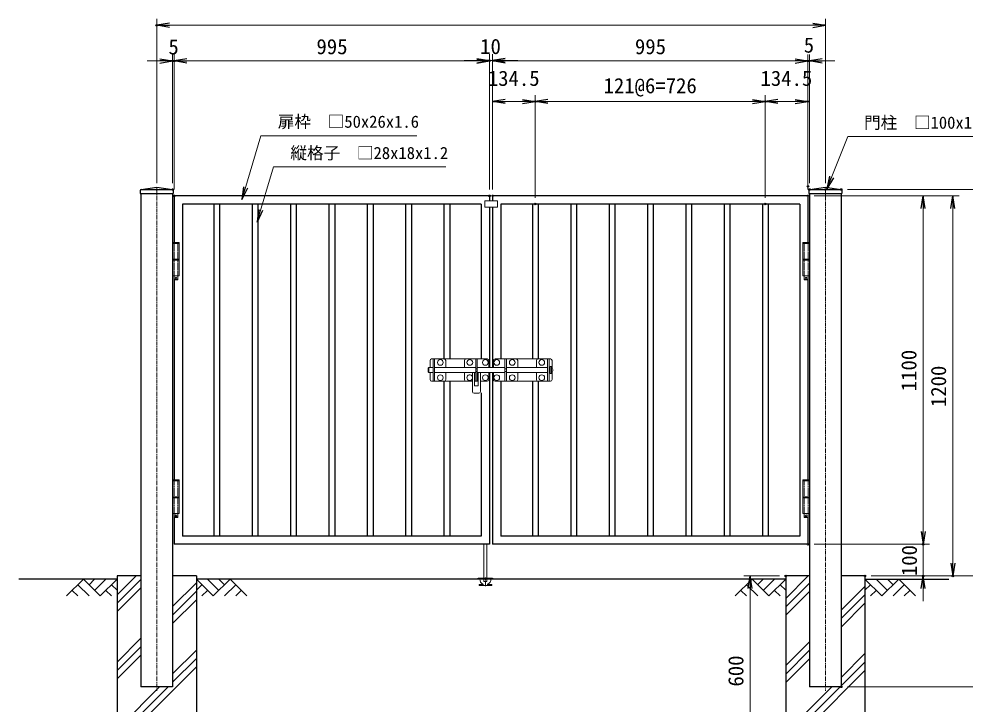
# Model space of a CAD drawing. Units: millimetres, scale not verified. Extents: x -4200 to 4200, y -2970 to 2970.
# Drawn here: x -378 to 2608, y -827 to 1336 of the extents above; entities that cross this region are included whole.
import ezdxf
from ezdxf.enums import TextEntityAlignment as Align

# ---------------------------------------------------------------- set-up
doc = ezdxf.new("R2010")
doc.units = ezdxf.units.MM
doc.header["$LTSCALE"] = 10
doc.header["$PDMODE"] = 32
doc.header["$PDSIZE"] = 5
for name, pattern in [('USER1', [2, 1.25, -0.25, 0.25, -0.25]), ('USER2', [1.125, 0.75, -0.125, 0.125, -0.125]), ('USER3', [0.375, 0.25, -0.125])]:
    doc.linetypes.add(name, pattern=pattern)
for name, color, linetype, lineweight in [('0-2_D-STR1', 1, 'Continuous', 25), ('0-3_D-BGD', 7, 'Continuous', 25), ('0-4_D-STR-DIM', 7, 'Continuous', 13), ('0-7_D-BMK', 2, 'USER1', 13), ('0-8_D-STR4', 7, 'Continuous', 25), ('0-9_D-STR3', 3, 'Continuous', 13), ('0-A_D-DCR-HCH', 7, 'Continuous', 13), ('0-B_D-STR-TXT', 7, 'Continuous', 13)]:
    doc.layers.add(name, color=color, linetype=linetype, lineweight=lineweight)
doc.layers.add('0-5_0', color=7, linetype='Continuous')
doc.layers.add('0-6_DEFPOINTS', color=7, linetype='Continuous')
doc.styles.add('ＭＳ ゴシック', font='')
doc.styles.get('ＭＳ ゴシック').set_extended_font_data('MS Gothic')

# ---------------------------------------------------------------- blocks, each defined once
blk = doc.blocks.new('_Open')
at = {"layer": '0-5_0'}
blk.add_line((-10, 1.667), (0, 0), dxfattribs=at)
blk.add_lwpolyline([(-10, -1.667), (0, 0), (-10, 0)], dxfattribs=at)

msp = doc.modelspace()

# ---------------------------------------------------------------- linework, layer by layer
at = {"layer": '0-2_D-STR1'}
for p, q in [((4.7, 794.62), (4.7, 784.42)), ((4.7, 784.42), (108.7, 784.42)), ((6.3, 784.42), (6.3, 784.42)), ((6.7, 784.42), (6.7, -772.58)), ((7.48, 797.79), (56.7, 804.42)), ((8.7, 797.42), (104.7, 797.42)), ((56.7, 804.42), (105.93, 797.79)), ((106.7, 784.42), (106.7, -772.58)), ((107.1, 784.42), (107.1, 784.42)), ((108.7, 794.62), (108.7, 784.42)), ((1106.7, 777.42), (111.7, 777.42)), ((111.7, 777.42), (111.7, 630.42)), ((1106.7, 777.42), (1106.7, 761.42)), ((2111.7, 777.42), (1116.7, 777.42)), ((1116.7, 777.42), (1116.7, 761.42)), ((2111.7, 777.42), (2111.7, 630.42)), ((2114.7, 794.62), (2114.7, 784.42)), ((2114.7, 784.42), (2218.7, 784.42)), ((2116.7, 784.42), (2116.7, -772.58)), ((2117.47, 797.79), (2166.7, 804.42)), ((2118.7, 797.42), (2214.7, 797.42)), ((2166.7, 804.42), (2215.93, 797.79)), ((2216.7, 784.42), (2216.7, -772.58)), ((2218.7, 794.62), (2218.7, 784.42)), ((1080.7, 751.42), (137.7, 751.42)), ((137.7, 751.42), (137.7, -296.58)), ((237.2, 751.42), (237.2, -296.58)), ((255.2, 751.42), (255.2, -296.58)), ((358.2, 751.42), (358.2, -296.58)), ((376.2, 751.42), (376.2, -296.58)), ((479.2, 751.42), (479.2, -296.58)), ((497.2, 751.42), (497.2, -296.58)), ((600.2, 751.42), (600.2, -296.58)), ((618.2, 751.42), (618.2, -296.58)), ((721.2, 751.42), (721.2, -296.58)), ((739.2, 751.42), (739.2, -296.58)), ((842.2, 751.42), (842.2, -296.58)), ((860.2, 751.42), (860.2, -296.58)), ((963.2, 751.42), (963.2, 262.42)), ((981.2, 751.42), (981.2, 262.42)), ((1080.7, 751.42), (1080.7, 262.42)), ((1142.7, 751.42), (1142.7, 262.42)), ((2085.7, 751.42), (1142.7, 751.42)), ((1242.2, 751.42), (1242.2, 262.42)), ((1260.2, 751.42), (1260.2, 262.42)), ((1363.2, 751.42), (1363.2, -296.58)), ((1381.2, 751.42), (1381.2, -296.58)), ((1484.2, 751.42), (1484.2, -296.58)), ((1502.2, 751.42), (1502.2, -296.58)), ((1605.2, 751.42), (1605.2, -296.58)), ((1623.2, 751.42), (1623.2, -296.58)), ((1726.2, 751.42), (1726.2, -296.58)), ((1744.2, 751.42), (1744.2, -296.58)), ((1847.2, 751.42), (1847.2, -296.58)), ((1865.2, 751.42), (1865.2, -296.58)), ((1968.2, 751.42), (1968.2, -296.58)), ((1986.2, 751.42), (1986.2, -296.58)), ((2085.7, 751.42), (2085.7, -296.58)), ((1106.7, 741.42), (1106.7, 235.42)), ((1116.7, 741.42), (1116.7, 235.42)), ((111.7, 513.42), (111.7, -119.58)), ((2111.7, 513.42), (2111.7, -119.58)), ((1106.7, 219.42), (1106.7, -322.58)), ((1116.7, 219.42), (1116.7, -322.58)), ((963.2, 192.42), (963.2, -296.58)), ((981.2, 192.42), (981.2, -296.58)), ((1142.7, 192.42), (1142.7, -296.58)), ((1242.2, 192.42), (1242.2, -296.58)), ((1260.2, 192.42), (1260.2, -296.58)), ((1080.7, 155.24), (1080.7, -296.58)), ((111.7, -236.58), (111.7, -322.58)), ((2111.7, -236.58), (2111.7, -322.58)), ((1080.7, -296.58), (137.7, -296.58)), ((2085.7, -296.58), (1142.7, -296.58)), ((1106.7, -322.58), (111.7, -322.58)), ((2111.7, -322.58), (1116.7, -322.58)), ((106.7, -772.58), (6.7, -772.58)), ((2216.7, -772.58), (2116.7, -772.58))]:
    msp.add_line(p, q, dxfattribs=at)
for centre, start, end in [((7.9, 794.62), 97.6668, 180), ((105.5, 794.62), 0, 82.3332), ((2117.9, 794.62), 97.6668, 180), ((2215.5, 794.62), 0, 82.3332)]:
    msp.add_arc(centre, 3.2, start, end, dxfattribs=at)
at = {"layer": '0-3_D-BGD'}
for p, q in [((-68.3, -432.58), (-378.25, -432.58)), ((2041.7, -432.58), (181.7, -432.58)), ((2291.7, -432.58), (2556.2, -432.58))]:
    msp.add_line(p, q, dxfattribs=at)
at = {"layer": '0-4_D-STR-DIM'}
for p, q in [((56.7, 817.42), (56.7, 1336.1)), ((2126.7, 1316.1), (96.7, 1316.1)), ((2166.7, 817.42), (2166.7, 1336.1)), ((1106.7, 797.42), (1106.7, 1224.39)), ((1116.7, 797.42), (1116.7, 1224.39)), ((66.7, 1203.42), (26.7, 1203.42)), ((106.7, 817.42), (106.7, 1223.42)), ((111.7, 1203.42), (106.7, 1203.42)), ((111.7, 797.42), (111.7, 1223.42)), ((111.7, 797.42), (111.7, 1223.42)), ((1066.7, 1203.42), (151.7, 1203.42)), ((151.7, 1203.42), (191.7, 1203.42)), ((1066.7, 1204.39), (1026.7, 1204.39)), ((1106.7, 797.42), (1106.7, 1223.42)), ((1116.7, 1204.39), (1106.7, 1204.39)), ((1116.7, 797.42), (1116.7, 1223.42)), ((1156.7, 1204.39), (1196.7, 1204.39)), ((1156.7, 1203.42), (2071.7, 1203.42)), ((2071.7, 1203.42), (2031.7, 1203.42)), ((2111.7, 797.42), (2111.7, 1223.42)), ((2111.7, 827.42), (2111.7, 1223.42)), ((2116.7, 1203.42), (2111.7, 1203.42)), ((2116.7, 817.42), (2116.7, 1223.42)), ((2156.7, 1203.42), (2196.7, 1203.42)), ((1116.7, 797.42), (1116.7, 1095.44)), ((1156.7, 1075.44), (1211.2, 1075.44)), ((1251.2, 771.42), (1251.2, 1095.44)), ((1251.2, 771.42), (1251.2, 1095.44)), ((1291.2, 1075.44), (1937.2, 1075.44)), ((1977.2, 771.42), (1977.2, 1095.44)), ((1977.2, 771.42), (1977.2, 1095.44)), ((2017.2, 1075.44), (2071.7, 1075.44)), ((2111.7, 797.42), (2111.7, 1095.44)), ((2131.7, 777.42), (2588.96, 777.42)), ((2131.7, 777.42), (2495.45, 777.42)), ((2236.7, 797.42), (2715.08, 797.42)), ((2236.7, 797.42), (2850.82, 797.42)), ((2475.45, 737.42), (2475.45, -282.58)), ((2568.96, 737.42), (2568.96, -382.58)), ((2475.45, -282.58), (2475.45, -242.58)), ((2131.7, -322.58), (2495.45, -322.58)), ((2131.7, -322.58), (2495.45, -322.58)), ((2475.45, -322.58), (2475.45, -422.58)), ((2021.7, -422.58), (1909.39, -422.58)), ((2311.7, -422.58), (2588.96, -422.58)), ((2311.7, -422.58), (2715.08, -422.58)), ((2311.7, -422.58), (2495.45, -422.58)), ((2311.7, -422.58), (2715.08, -422.58)), ((1929.39, -462.58), (1929.39, -982.58)), ((2475.45, -462.58), (2475.45, -502.58)), ((2236.7, -772.58), (2850.82, -772.58)), ((2236.7, -772.58), (2715.08, -772.58))]:
    msp.add_line(p, q, dxfattribs=at)
at = {"layer": '0-6_DEFPOINTS'}
for p in [(56.7, 1316.1), (106.7, 1203.42), (111.7, 1203.42), (1106.7, 1204.39), (2111.7, 1203.42), (1251.2, 1075.44), (1977.2, 1075.44), (2111.7, 1075.44), (2111.7, 807.42), (56.7, 797.42), (106.7, 797.42), (111.7, 777.42), (111.7, 777.42), (1106.7, 777.42), (1106.7, 777.42), (1116.7, 777.42), (2111.7, 777.42), (2111.7, 777.42), (2111.7, 777.42), (2116.7, 797.42), (2166.7, 797.42), (2216.7, 797.42), (1251.2, 751.42), (1977.2, 751.42), (2111.7, -322.58), (2475.45, -322.58), (2041.7, -422.58), (2291.7, -422.58), (2475.45, -422.58), (2568.96, -422.58), (2216.7, -772.58)]:
    msp.add_point(p, dxfattribs=at)
at = {"layer": '0-7_D-BMK'}
for p, q in [((56.7, 797.42), (56.7, -785.58)), ((2166.7, 797.42), (2166.7, -785.58))]:
    msp.add_line(p, q, dxfattribs=at)
at = {"layer": '0-7_D-BMK', "linetype": 'USER2'}
msp.add_line((1093.7, -427.38), (1093.7, -455.05), dxfattribs=at)
at = {"layer": '0-8_D-STR4'}
for p, q in [((-68.3, -422.58), (-68.3, -1022.58)), ((6.7, -422.58), (-68.3, -422.58)), ((181.7, -422.58), (106.7, -422.58)), ((181.7, -422.58), (181.7, -1022.58)), ((2041.7, -422.58), (2041.7, -1022.58)), ((2116.7, -422.58), (2041.7, -422.58)), ((2291.7, -422.58), (2216.7, -422.58)), ((2291.7, -422.58), (2291.7, -1022.58))]:
    msp.add_line(p, q, dxfattribs=at)
at = {"layer": '0-9_D-STR3'}
for p, q in [((1131.7, 761.42), (1131.7, 741.42)), ((1131.7, 741.42), (1091.7, 741.42)), ((127.87, 627.42), (106.7, 627.42)), ((106.7, 627.42), (106.7, 524.42)), ((107.4, 629.42), (107.4, 627.42)), ((126.4, 630.42), (108.4, 630.42)), ((127.4, 629.42), (126.4, 630.42)), ((127.4, 629.42), (127.4, 627.42)), ((127.87, 627.42), (127.87, 524.42)), ((2095.53, 627.42), (2095.53, 524.42)), ((2095.53, 627.42), (2116.7, 627.42)), ((2096, 629.42), (2097, 630.42)), ((2096, 629.42), (2096, 627.42)), ((2097, 630.42), (2115, 630.42)), ((2116, 629.42), (2116, 627.42)), ((2116.7, 627.42), (2116.7, 524.42)), ((127.87, 577.42), (106.7, 577.42)), ((127.87, 574.42), (106.7, 574.42)), ((2095.53, 577.42), (2116.7, 577.42)), ((2095.53, 574.42), (2116.7, 574.42)), ((127.87, 524.42), (106.7, 524.42)), ((111.4, 524.42), (111.4, 513.42)), ((112.4, 512.42), (111.4, 513.42)), ((123.4, 513.42), (111.4, 513.42)), ((122.4, 512.42), (112.4, 512.42)), ((123.4, 513.42), (122.4, 512.42)), ((123.4, 524.42), (123.4, 513.42)), ((2095.53, 524.42), (2116.7, 524.42)), ((2100, 524.42), (2100, 513.42)), ((2100, 513.42), (2101, 512.42)), ((2100, 513.42), (2112, 513.42)), ((2101, 512.42), (2111, 512.42)), ((2111, 512.42), (2112, 513.42)), ((2112, 524.42), (2112, 513.42)), ((919.2, 235.42), (919.2, 257.42)), ((924.2, 262.42), (1099.2, 262.42)), ((933.2, 262.42), (933.2, 192.42)), ((968.7, 235.42), (968.7, 257.42)), ((1027.7, 235.42), (1027.7, 257.42)), ((1032.7, 262.42), (1067.7, 262.42)), ((1063.2, 262.42), (1063.2, 192.42)), ((1067.7, 262.42), (1067.7, 192.42)), ((1104.2, 257.42), (1104.2, 235.42)), ((1119.2, 257.42), (1119.2, 235.42)), ((1299.2, 262.42), (1124.2, 262.42)), ((1160.2, 262.42), (1160.2, 192.42)), ((1195.7, 235.42), (1195.7, 257.42)), ((1254.7, 235.42), (1254.7, 257.42)), ((1259.7, 262.42), (1294.7, 262.42)), ((1290.2, 262.42), (1290.2, 192.42)), ((1294.7, 262.42), (1294.7, 192.42)), ((1304.2, 232.65), (1304.2, 257.42)), ((915.2, 235.42), (913.2, 233.42)), ((913.2, 221.42), (913.2, 233.42)), ((915.2, 219.42), (913.2, 221.42)), ((915.2, 235.42), (915.2, 219.42)), ((915.45, 235.42), (928.7, 235.42)), ((928.7, 219.42), (915.45, 219.42)), ((919.2, 197.42), (919.2, 219.42)), ((933.2, 235.42), (1063.2, 235.42)), ((1063.2, 219.42), (933.2, 219.42)), ((968.7, 197.42), (968.7, 219.42)), ((1027.7, 197.42), (1027.7, 219.42)), ((1052.95, 219.42), (1052.95, 159.42)), ((1059.95, 219.42), (1059.95, 178.42)), ((1067.7, 231.42), (1063.2, 231.42)), ((1067.7, 223.42), (1063.2, 223.42)), ((1067.7, 235.42), (1155.7, 235.42)), ((1155.7, 219.42), (1067.7, 219.42)), ((1070.95, 219.42), (1070.95, 178.42)), ((1077.95, 219.42), (1077.95, 159.42)), ((1104.2, 219.42), (1104.2, 197.42)), ((1119.2, 219.42), (1119.2, 197.42)), ((1119.2, 197.42), (1119.2, 219.42)), ((1155.7, 231.42), (1160.2, 231.42)), ((1155.7, 223.42), (1160.2, 223.42)), ((1160.2, 235.42), (1290.2, 235.42)), ((1290.2, 219.42), (1160.2, 219.42)), ((1195.7, 197.42), (1195.7, 219.42)), ((1254.7, 219.42), (1254.7, 197.42)), ((1298.45, 238.42), (1298.45, 216.42)), ((1298.45, 235.42), (1298.45, 219.42)), ((1302.95, 222.17), (1302.95, 232.67)), ((1303.85, 232.67), (1302.95, 232.67)), ((1303.85, 222.17), (1302.95, 222.17)), ((1304.2, 197.42), (1304.2, 222.19)), ((1304.2, 222.19), (1304.2, 197.42)), ((1306.85, 225.17), (1306.85, 229.67)), ((1052.95, 192.42), (924.2, 192.42)), ((928.7, 192.42), (958.7, 192.42)), ((963.7, 192.42), (929.2, 192.42)), ((1051.7, 192.42), (1032.7, 192.42)), ((1067.7, 192.42), (1059.95, 192.42)), ((1070.95, 192.42), (1059.95, 192.42)), ((1099.2, 192.42), (1077.95, 192.42)), ((1124.2, 192.42), (1190.7, 192.42)), ((1299.2, 192.42), (1124.2, 192.42)), ((1152.7, 192.42), (1163.45, 192.42)), ((1155.7, 192.42), (1163.45, 192.42)), ((1170.45, 192.42), (1186.95, 192.42)), ((1259.7, 192.42), (1299.2, 192.42)), ((1294.7, 192.42), (1264.7, 192.42)), ((1072.95, 154.42), (1057.95, 154.42)), ((1069.95, 177.42), (1060.95, 177.42)), ((127.87, -122.58), (106.7, -122.58)), ((106.7, -122.58), (106.7, -225.58)), ((107.4, -120.58), (107.4, -122.58)), ((126.4, -119.58), (108.4, -119.58)), ((127.4, -120.58), (126.4, -119.58)), ((127.4, -120.58), (127.4, -122.58)), ((127.87, -122.58), (127.87, -225.58)), ((2095.53, -122.58), (2095.53, -225.58)), ((2095.53, -122.58), (2116.7, -122.58)), ((2096, -120.58), (2097, -119.58)), ((2096, -120.58), (2096, -122.58)), ((2097, -119.58), (2115, -119.58)), ((2116, -120.58), (2116, -122.58)), ((2116.7, -122.58), (2116.7, -225.58)), ((127.87, -172.58), (106.7, -172.58)), ((127.87, -175.58), (106.7, -175.58)), ((2095.53, -172.58), (2116.7, -172.58)), ((2095.53, -175.58), (2116.7, -175.58)), ((127.87, -225.58), (106.7, -225.58)), ((111.4, -225.58), (111.4, -236.58)), ((112.4, -237.58), (111.4, -236.58)), ((123.4, -236.58), (111.4, -236.58)), ((122.4, -237.58), (112.4, -237.58)), ((123.4, -236.58), (122.4, -237.58)), ((123.4, -225.58), (123.4, -236.58)), ((2095.53, -225.58), (2116.7, -225.58)), ((2100, -225.58), (2100, -236.58)), ((2100, -236.58), (2101, -237.58)), ((2100, -236.58), (2112, -236.58)), ((2101, -237.58), (2111, -237.58)), ((2111, -237.58), (2112, -236.58)), ((2112, -225.58), (2112, -236.58)), ((1088.7, -322.58), (1088.7, -439.64)), ((1098.7, -322.58), (1098.7, -439.64)), ((1068.7, -431.58), (1068.7, -432.58)), ((1068.7, -432.58), (1118.7, -432.58)), ((1070.7, -429.58), (1116.7, -429.58)), ((1088.7, -439.64), (1098.7, -439.64)), ((1118.7, -431.58), (1118.7, -432.58)), ((1073.7, -451.08), (1074.2, -449.58)), ((1073.7, -451.08), (1073.7, -452.58)), ((1073.7, -451.08), (1085.22, -451.08)), ((1073.7, -452.58), (1113.7, -452.58)), ((1074.2, -449.58), (1086.72, -449.58)), ((1102.19, -451.08), (1113.7, -451.08))]:
    msp.add_line(p, q, dxfattribs=at)
at = {"layer": '0-9_D-STR3', "linetype": 'USER3'}
for p, q in [((111.2, 627.42), (111.2, 524.42)), ((123.6, 627.42), (123.6, 524.42)), ((2099.8, 627.42), (2099.8, 524.42)), ((2112.2, 627.42), (2112.2, 524.42)), ((111.2, -122.58), (111.2, -225.58)), ((123.6, -122.58), (123.6, -225.58)), ((2099.8, -122.58), (2099.8, -225.58)), ((2112.2, -122.58), (2112.2, -225.58))]:
    msp.add_line(p, q, dxfattribs=at)
at = {"layer": '0-9_D-STR3'}
for points in [[(1131.7, 761.42), (1091.7, 761.42), (1091.7, 741.42)], [(108.4, 630.42), (107.4, 629.42), (127.4, 629.42)], [(2115, 630.42), (2116, 629.42), (2096, 629.42)], [(963.7, 262.42), (928.7, 262.42), (928.7, 192.42)], [(1190.7, 262.42), (1155.7, 262.42), (1155.7, 192.42)], [(1294.7, 235.42), (1298.45, 235.42), (1298.45, 219.42), (1294.7, 219.42)], [(1298.45, 216.42), (1302.95, 216.42), (1302.95, 238.42), (1298.45, 238.42)], [(108.4, -119.58), (107.4, -120.58), (127.4, -120.58)], [(2115, -119.58), (2116, -120.58), (2096, -120.58)], [(1100.69, -449.58), (1113.2, -449.58), (1113.7, -451.08), (1113.7, -452.58)]]:
    msp.add_lwpolyline(points, dxfattribs=at)
for centre, radius in [((117.4, 517.42), 2.5), ((2106, 517.42), 2.5), ((951.7, 251.42), 9), ((1044.7, 251.42), 9), ((1093.7, 251.42), 9), ((1129.7, 251.42), 9), ((1178.7, 251.42), 9), ((1271.7, 251.42), 9), ((951.7, 203.42), 9), ((1093.7, 203.42), 9), ((1129.7, 203.42), 9), ((1178.7, 203.42), 9), ((1271.7, 203.42), 9), ((117.4, -232.58), 2.5), ((2106, -232.58), 2.5)]:
    msp.add_circle(centre, radius, dxfattribs=at)
for centre, radius, start, end in [((924.2, 257.42), 5, 90, 180), ((963.7, 257.42), 5, 0, 90), ((1032.7, 257.42), 5, 90, 180), ((1099.2, 257.42), 5, 0, 90), ((1124.2, 257.42), 5, 90, 180), ((1190.7, 257.42), 5, 0, 90), ((1259.7, 257.42), 5, 90, 180), ((1299.2, 257.42), 5, 0, 90), ((1044.7, 203.42), 9, 23.55646, 336.44354), ((1303.85, 229.67), 3, 0, 90), ((1303.85, 225.17), 3, 270, 0), ((924.2, 197.42), 5, 180, 270), ((963.7, 197.42), 5, 270, 0), ((1032.7, 197.42), 5, 180, 270), ((1099.2, 197.42), 5, 270, 0), ((1124.2, 197.42), 5, 180, 270), ((1124.2, 197.42), 5, 180, 270), ((1190.7, 197.42), 5, 270, 360), ((1259.7, 197.42), 5, 180, 270), ((1299.2, 197.42), 5, 270, 0), ((1299.2, 197.42), 5, 270, 0), ((1057.95, 159.42), 5, 180, 270), ((1060.95, 178.42), 1, 180, 270), ((1069.95, 178.42), 1, 270, 0), ((1072.95, 159.42), 5, 270, 0), ((1070.7, -431.58), 2, 90, 180), ((1093.7, -432.58), 17.5, 180, 243.47465), ((1093.7, -432.58), 17.5, 296.52535, 0), ((1116.7, -431.58), 2, 0, 90), ((1085.22, -449.58), 1.5, 270, 63.47465), ((1102.19, -449.58), 1.5, 116.52535, 270)]:
    msp.add_arc(centre, radius, start, end, dxfattribs=at)
at = {"layer": '0-A_D-DCR-HCH'}
for p, q in [((-174.72, -432.58), (-227.93, -485.79)), ((-174.72, -432.58), (-121.51, -485.79)), ((-157.08, -450.41), (-139.25, -432.58)), ((-139.25, -468.06), (-103.77, -432.58)), ((-121.51, -485.79), (-68.3, -432.58)), ((-68.3, -482.32), (-8.56, -422.58)), ((-68.3, -508.84), (6.7, -433.84)), ((106.7, -519.45), (181.7, -444.45)), ((234.91, -485.79), (181.7, -432.58)), ((252.65, -468.06), (217.18, -432.58)), ((288.13, -432.58), (234.91, -485.79)), ((270.48, -450.41), (252.65, -432.58)), ((288.13, -432.58), (341.34, -485.79)), ((1935.28, -432.58), (1882.07, -485.79)), ((1935.28, -432.58), (1988.49, -485.79)), ((1952.92, -450.41), (1970.75, -432.58)), ((1970.75, -468.06), (2006.23, -432.58)), ((1988.49, -485.79), (2041.7, -432.58)), ((2041.7, -493.64), (2112.76, -422.58)), ((2041.7, -520.16), (2116.7, -445.16)), ((2344.91, -485.79), (2291.7, -432.58)), ((2362.65, -468.06), (2327.18, -432.58)), ((2398.13, -432.58), (2344.91, -485.79)), ((2380.48, -450.41), (2362.65, -432.58)), ((2398.13, -432.58), (2451.34, -485.79)), ((-210.2, -468.06), (-192.38, -485.79)), ((-192.46, -450.32), (-156.82, -485.79)), ((-103.77, -468.06), (-85.95, -485.79)), ((-86.04, -450.32), (-68.3, -467.98)), ((-68.3, -535.35), (6.7, -460.35)), ((106.7, -545.97), (181.7, -470.97)), ((199.44, -450.32), (181.7, -467.98)), ((217.18, -468.06), (199.36, -485.79)), ((305.86, -450.32), (270.23, -485.79)), ((323.6, -468.06), (305.78, -485.79)), ((1899.8, -468.06), (1917.62, -485.79)), ((1917.54, -450.32), (1953.18, -485.79)), ((2006.23, -468.06), (2024.05, -485.79)), ((2023.96, -450.32), (2041.7, -467.98)), ((2041.7, -546.67), (2116.7, -471.67)), ((2216.7, -530.77), (2291.7, -455.77)), ((2309.44, -450.32), (2291.7, -467.98)), ((2327.18, -468.06), (2309.36, -485.79)), ((2415.86, -450.32), (2380.23, -485.79)), ((2433.6, -468.06), (2415.78, -485.79)), ((106.7, -572.49), (181.7, -497.49)), ((2216.7, -557.29), (2291.7, -482.29)), ((2216.7, -583.81), (2291.7, -508.81)), ((-68.3, -694.45), (6.7, -619.45)), ((-68.3, -720.97), (6.7, -645.97)), ((106.7, -731.59), (181.7, -656.59)), ((2041.7, -705.77), (2116.7, -630.77)), ((-68.3, -747.49), (6.7, -672.49)), ((106.7, -758.1), (181.7, -683.1)), ((2041.7, -732.29), (2116.7, -657.29)), ((2041.7, -758.81), (2116.7, -683.81)), ((2216.7, -742.91), (2291.7, -667.91)), ((-68.3, -959.62), (181.7, -709.62)), ((2216.7, -769.42), (2291.7, -694.42)), ((2041.7, -970.94), (2291.7, -720.94)), ((-68.3, -933.1), (92.22, -772.58)), ((-68.3, -906.59), (65.7, -772.58)), ((2041.7, -944.42), (2213.54, -772.58)), ((2041.7, -917.91), (2187.03, -772.58))]:
    msp.add_line(p, q, dxfattribs=at)
at = {"layer": '0-B_D-STR-TXT'}
for points in [[(877.59, 967.01), (385.04, 967.01), (326.1, 767.65)], [(2779.63, 964.6), (2237.74, 964.6), (2172.18, 801.42)], [(969.27, 869.02), (424.74, 869.02), (373.71, 696.41)]]:
    msp.add_lwpolyline(points, dxfattribs=at)

# ---------------------------------------------------------------- block references
at = {"layer": '0-4_D-STR-DIM', "xscale": 4, "yscale": 4}
for p, rotation in [((56.7, 1316.1), 180), ((111.7, 1203.42), 180), ((111.7, 1203.42), 180), ((1116.7, 1204.39), 180), ((1116.7, 1203.42), 180), ((2116.7, 1203.42), 180), ((1116.7, 1075.44), 180), ((1251.2, 1075.44), 180), ((1977.2, 1075.44), 180), ((2475.45, 777.42), 90), ((2568.96, 777.42), 90), ((2475.45, -322.58), 270), ((2475.45, -322.58), 270), ((2568.96, -422.58), 270), ((1929.39, -422.58), 90), ((2475.45, -422.58), 90)]:
    msp.add_blockref('_Open', p, dxfattribs=dict(at, rotation=rotation))
for p in [(2166.7, 1316.1), (106.7, 1203.42), (1106.7, 1204.39), (1106.7, 1203.42), (2111.7, 1203.42), (2111.7, 1203.42), (1251.2, 1075.44), (1977.2, 1075.44), (2111.7, 1075.44)]:
    msp.add_blockref('_Open', p, dxfattribs=at)
at = {"layer": '0-B_D-STR-TXT', "xscale": 4, "yscale": 4}
for p, rotation in [((2171.44, 799.56), 248.11184), ((325.53, 765.73), 253.52891), ((373.14, 694.5), 253.52891)]:
    msp.add_blockref('_Open', p, dxfattribs=dict(at, rotation=rotation))

# ---------------------------------------------------------------- texts
at = {"layer": '0-4_D-STR-DIM', "style": 'ＭＳ ゴシック'}
for s, p in [('5', (93.48, 1209.65)), ('995', (560.73, 1210.17)), ('10', (1077.3, 1210.71)), ('995', (1565.73, 1210.17)), ('5', (2098.48, 1215.17)), ('134.5', (1101.45, 1110.19)), ('134.5', (1961.95, 1110.19)), ('121@6=726', (1466.58, 1086.88))]:
    msp.add_text(s, height=48.09, dxfattribs=at).set_placement(p, align=Align.BOTTOM_LEFT)
for s, p in [('1100', (2468.71, 160.52)), ('1200', (2562.21, 110.52)), ('100', (2470.07, -423.23)), ('600', (1922.65, -771.83))]:
    msp.add_text(s, height=48.09, rotation=90, dxfattribs=at).set_placement(p, align=Align.BOTTOM_LEFT)
at = {"layer": '0-B_D-STR-TXT', "style": 'ＭＳ ゴシック'}
for s, p in [('扉枠\u3000□50x26x1.6', (438.61, 980.88)), ('門柱\u3000□100x100x3.2', (2288.67, 977.87)), ('縦格子\u3000□28x18x1.2', (478.3, 882.08))]:
    msp.add_text(s, height=38.49, dxfattribs=at).set_placement(p, align=Align.BOTTOM_LEFT)

doc.saveas('drawing.dxf')
